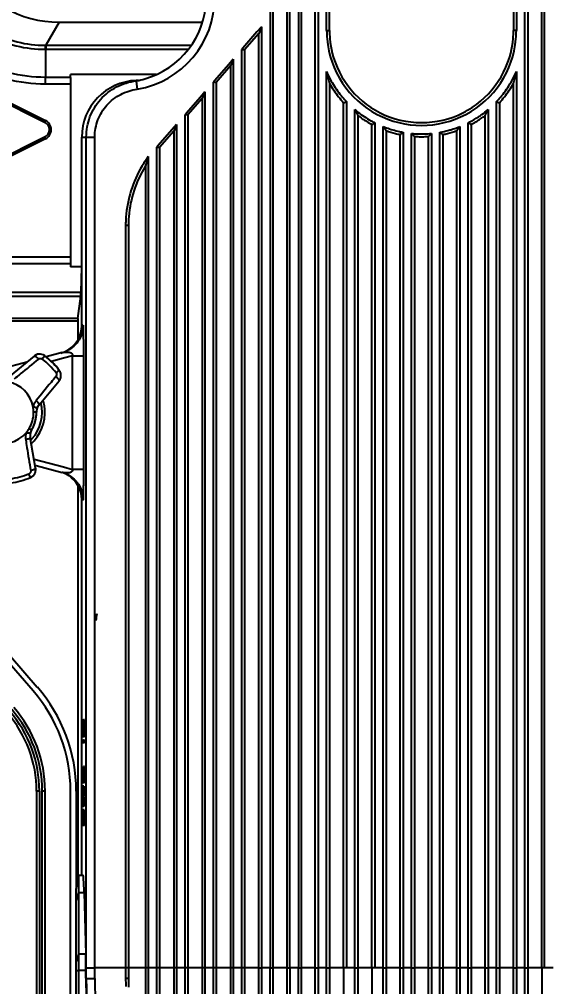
# Model space of a CAD drawing. Header units: millimetres. Extents: x -1070 to 42146, y 1440 to 12921.
# Drawn here: x 2236.6 to 2330.6, y 2870.1 to 3041 of the extents above; entities that cross this region are included whole.
import ezdxf

# ---------------------------------------------------------------- set-up
doc = ezdxf.new("R2010")
doc.units = ezdxf.units.MM
doc.layers.add('DIM', color=4, linetype='Continuous')
doc.layers.add('n', color=7, linetype='Continuous')
doc.styles.get("Standard").update_dxf_attribs({"font": 'arial.ttf'})
doc.dimstyles.new('ISO-200', dxfattribs={"dimtxt": 30, "dimasz": 25, "dimexe": 1.25, "dimexo": 5, "dimgap": 5, "dimtad": 1, "dimtoh": 1, "dimdec": 1, "dimdsep": 46, "dimtxsty": 'Standard', "dimcen": 2.5, "dimadec": 0, "dimazin": 0, "dimtfac": 1, "dimtdec": 1, "dimtmove": 0, "dimatfit": 3, "dimfxl": 1, "dimarcsym": 0})

# ---------------------------------------------------------------- blocks, each defined once
blk = doc.blocks.new('*D68')
at = {"layer": 'Defpoints', "color": 0, "transparency": 16777216}
for p in [(2305.58, 3339.04), (1878.41, 2805.54), (2305.58, 2805.54)]:
    blk.add_point(p, dxfattribs=at)
at = {"layer": 'DIM', "color": 0, "lineweight": -2, "transparency": 16777216}
for p, q in [((2300.58, 3339.04), (1877.16, 3339.04)), ((1878.41, 3314.04), (1878.41, 2830.54)), ((2300.58, 2805.54), (1877.16, 2805.54))]:
    blk.add_line(p, q, dxfattribs=at)
at = {"layer": 'DIM', "color": 0, "transparency": 16777216}
for points in [[(1874.24, 3314.04), (1882.58, 3314.04), (1878.41, 3339.04)], [(1874.24, 2830.54), (1882.58, 2830.54), (1878.41, 2805.54)]]:
    blk.add_solid(points, dxfattribs=at)
at = {"layer": 'DIM', "color": 0, "lineweight": -3, "transparency": 16777216, "insert": (1834.96, 3050.09), "char_height": 30, "attachment_point": 2, "rotation": 90}
blk.add_mtext('533.5 [1\'-9"]', dxfattribs=at)

msp = doc.modelspace()

# ---------------------------------------------------------------- linework, layer by layer
at = {"layer": 'n', "color": 7, "linetype": 'Continuous', "lineweight": -3, "true_color": 0xffffff}
for p, q in [((2280.833, 3231.541), (2280.833, 2873.387)), ((2281.333, 3231.541), (2281.333, 2873.387)), ((2283.833, 2873.387), (2283.833, 3231.541)), ((2284.333, 2873.387), (2284.333, 3231.541)), ((2285.833, 3231.541), (2285.833, 2873.387)), ((2286.333, 3231.541), (2286.333, 2873.387)), ((2288.833, 2873.387), (2288.833, 3231.541)), ((2289.333, 3231.541), (2289.333, 2873.387)), ((2325.833, 2873.387), (2325.833, 3231.541)), ((2326.333, 3231.541), (2326.333, 2873.387)), ((2328.833, 2873.387), (2328.833, 3231.541)), ((2329.333, 2873.387), (2329.333, 3231.541)), ((2290.833, 3039.041), (2290.833, 3104.041)), ((2291.333, 3039.041), (2291.333, 3104.041)), ((2323.833, 3104.041), (2323.833, 3039.041)), ((2324.333, 3104.041), (2324.333, 3039.041)), ((2243.618, 3040.534), (2241.265, 3036.459)), ((2243.618, 3040.534), (2268.919, 3040.534)), ((2278.531, 3038.804), (2276.031, 3035.928)), ((2278.843, 3038.553), (2276.323, 3035.654)), ((2279.333, 3039.726), (2278.531, 3038.804)), ((2278.833, 2873.387), (2278.833, 3038.542)), ((2279.333, 3039.726), (2279.333, 3038.542)), ((2279.333, 3038.542), (2279.333, 2873.387)), ((2290.833, 3039.041), (2291.333, 3039.041)), ((2324.333, 3039.041), (2323.833, 3039.041)), ((2241.265, 3036.459), (2241.265, 3035.744)), ((2241.265, 3036.459), (2266.951, 3036.459)), ((2215.984, 3035.407), (2241.033, 3022.882)), ((2216.129, 3035.698), (2241.178, 3023.173)), ((2241.164, 3035.745), (2241.164, 3030.779)), ((2241.265, 3035.744), (2266.429, 3035.744)), ((2276.031, 3035.928), (2275.833, 3035.7)), ((2275.833, 2873.387), (2275.833, 3035.7)), ((2276.333, 3035.666), (2276.333, 2873.387)), ((2273.531, 3033.052), (2271.031, 3030.176)), ((2274.333, 3033.975), (2273.531, 3033.052)), ((2274.333, 3033.975), (2274.333, 3032.79)), ((2245.583, 3030.779), (2245.583, 3031.283)), ((2260.78, 3031.283), (2245.583, 3031.283)), ((2273.843, 3032.801), (2271.323, 3029.902)), ((2273.833, 3032.79), (2273.833, 2873.387)), ((2274.333, 3032.79), (2274.333, 2873.387)), ((2290.833, 3029.687), (2290.833, 3031.795)), ((2324.333, 3031.795), (2324.333, 3029.687)), ((2245.583, 3030.779), (2241.164, 3030.779)), ((2245.583, 3030.779), (2245.583, 3029.562)), ((2257.258, 3029.579), (2257.39, 3028.681)), ((2271.031, 3030.176), (2270.833, 3029.948)), ((2270.833, 2873.387), (2270.833, 3029.948)), ((2271.333, 3029.914), (2271.333, 2873.387)), ((2290.833, 2873.387), (2290.833, 3029.687)), ((2291.333, 3029.687), (2291.333, 2873.387)), ((2323.833, 2873.387), (2323.833, 3029.687)), ((2324.333, 3029.687), (2324.333, 2873.387)), ((2245.583, 3029.562), (2241.147, 3029.562)), ((2245.583, 3029.562), (2245.583, 2999.02)), ((2269.333, 3028.223), (2268.531, 3027.3)), ((2269.333, 3028.223), (2269.333, 3027.038)), ((2268.531, 3027.3), (2266.031, 3024.424)), ((2268.843, 3027.05), (2266.323, 3024.15)), ((2268.833, 3027.038), (2268.833, 2873.387)), ((2269.333, 3027.038), (2269.333, 2873.387)), ((2293.833, 2873.387), (2293.833, 3026.293)), ((2294.333, 3026.491), (2294.333, 3026.293)), ((2294.333, 3026.293), (2294.333, 2873.387)), ((2320.833, 3026.293), (2320.833, 3026.491)), ((2320.833, 2873.387), (2320.833, 3026.293)), ((2321.333, 3026.293), (2321.333, 2873.387)), ((2295.833, 3024.041), (2295.833, 3025.077)), ((2319.333, 3025.077), (2319.333, 3024.041)), ((2241.178, 3023.173), (2241.033, 3022.882)), ((2266.031, 3024.424), (2265.833, 3024.196)), ((2265.833, 2873.387), (2265.833, 3024.196)), ((2266.333, 3024.162), (2266.333, 2873.387)), ((2295.833, 2873.387), (2295.833, 3024.041)), ((2296.333, 3024.041), (2296.333, 2873.387)), ((2299.333, 3022.762), (2299.333, 3022.458)), ((2315.833, 3022.458), (2315.833, 3022.762)), ((2318.833, 2873.387), (2318.833, 3024.041)), ((2319.333, 3024.041), (2319.333, 2873.387)), ((2263.531, 3021.548), (2261.031, 3018.673)), ((2263.843, 3021.298), (2261.323, 3018.399)), ((2264.333, 3022.471), (2263.531, 3021.548)), ((2263.833, 3021.286), (2263.833, 2873.387)), ((2264.333, 3022.471), (2264.333, 3021.286)), ((2264.333, 3021.286), (2264.333, 2873.387)), ((2298.833, 2873.387), (2298.833, 3022.458)), ((2299.333, 3022.458), (2299.333, 2873.387)), ((2300.833, 3021.363), (2300.833, 3022.085)), ((2300.833, 2873.387), (2300.833, 3021.363)), ((2301.333, 3021.363), (2301.333, 2873.387)), ((2304.333, 3021.082), (2304.333, 3020.67)), ((2310.833, 3020.67), (2310.833, 3021.082)), ((2313.833, 2873.387), (2313.833, 3021.363)), ((2314.333, 3022.085), (2314.333, 3021.363)), ((2314.333, 3021.363), (2314.333, 2873.387)), ((2315.833, 2873.387), (2315.833, 3022.458)), ((2316.333, 3022.458), (2316.333, 2873.387)), ((2241.033, 3020.199), (2215.984, 3007.675)), ((2241.178, 3019.908), (2216.129, 3007.384)), ((2241.178, 3019.908), (2241.033, 3020.199)), ((2247.583, 2986.894), (2247.583, 3020.241)), ((2247.583, 3020.241), (2248.388, 3020.241)), ((2248.388, 3020.241), (2249.887, 3020.241)), ((2248.388, 2873.387), (2248.388, 3020.241)), ((2249.887, 2873.387), (2249.887, 3020.241)), ((2303.833, 2873.387), (2303.833, 3020.67)), ((2304.333, 3020.67), (2304.333, 2873.387)), ((2305.833, 3020.332), (2305.833, 3020.875)), ((2305.833, 2873.387), (2305.833, 3020.332)), ((2306.333, 3020.332), (2306.333, 2873.387)), ((2308.833, 2873.387), (2308.833, 3020.332)), ((2309.333, 3020.875), (2309.333, 3020.332)), ((2309.333, 3020.332), (2309.333, 2873.387)), ((2310.833, 2873.387), (2310.833, 3020.67)), ((2311.333, 3020.67), (2311.333, 2873.387)), ((2261.031, 3018.673), (2260.833, 3018.445)), ((2260.833, 2873.387), (2260.833, 3018.445)), ((2261.333, 3018.41), (2261.333, 2873.387)), ((2259.333, 3016.771), (2259.333, 3015.141)), ((2258.833, 3015.141), (2258.833, 2873.387)), ((2259.333, 3015.141), (2259.333, 2873.387)), ((2255.833, 3004.604), (2255.333, 3004.604)), ((2255.333, 3004.604), (2255.333, 2873.387)), ((2255.833, 3004.604), (2255.833, 2873.387)), ((2245.583, 2999.02), (2232.447, 2999.02)), ((2245.583, 2999.02), (2245.583, 2997.802)), ((2245.583, 2997.802), (2232.792, 2997.803)), ((2245.583, 2997.802), (2245.583, 2997.298)), ((2247.555, 2997.298), (2245.583, 2997.298)), ((2247.555, 2997.298), (2247.435, 2992.837)), ((2247.555, 2997.298), (2247.555, 2986.894)), ((2232.792, 2992.837), (2247.435, 2992.837)), ((2232.894, 2992.123), (2247.398, 2992.123)), ((2246.88, 2988.147), (2247.398, 2992.123)), ((2246.88, 2988.147), (2235.189, 2988.147)), ((2246.867, 2987.664), (2235.189, 2987.664)), ((2246.867, 2987.664), (2246.867, 2984.321)), ((2247.555, 2986.894), (2247.555, 2986.419)), ((2247.821, 2986.958), (2247.583, 2986.894)), ((2244.118, 2982.128), (2241.3, 2981.373)), ((2239.18, 2981.524), (2234.96, 2978.004)), ((2237.91, 2980.465), (2235.256, 2979.754)), ((2241.035, 2981.576), (2240.603, 2980.994)), ((2244.377, 2981.162), (2242.213, 2980.582)), ((2245.931, 2981.579), (2244.377, 2981.162)), ((2245.931, 2981.579), (2247.93, 2981.579)), ((2245.931, 2961.503), (2245.931, 2981.579)), ((2247.93, 2961.503), (2247.93, 2981.579)), ((2243.036, 2978.561), (2243.618, 2978.993)), ((2240.046, 2972.918), (2243.566, 2977.138)), ((2239.42, 2971.611), (2239.082, 2971.607)), ((2239.523, 2971.612), (2239.42, 2971.611)), ((2239.582, 2971.613), (2239.523, 2971.612)), ((2238.313, 2968.734), (2238.743, 2968.479)), ((2239.43, 2961.702), (2238.492, 2967.117)), ((2239.15, 2963.32), (2244.377, 2961.919)), ((2239.338, 2962.234), (2239.557, 2962.175)), ((2239.557, 2962.175), (2244.118, 2960.953)), ((2244.377, 2961.919), (2245.931, 2961.503)), ((2247.93, 2961.503), (2245.931, 2961.503)), ((2238.548, 2960.069), (2238.26, 2960.735)), ((2246.867, 2958.76), (2246.867, 2888.703)), ((2247.555, 2956.663), (2247.555, 2956.187)), ((2247.555, 2956.187), (2247.555, 2889.783)), ((2247.583, 2917.216), (2247.583, 2956.187)), ((2247.583, 2956.187), (2247.821, 2956.124)), ((2216.747, 2949.457), (2239.738, 2923.008)), ((2238.984, 2922.352), (2215.992, 2948.801)), ((2250.083, 2935.756), (2250.218, 2935.951)), ((2250.083, 2934.795), (2250.083, 2935.756)), ((2247.583, 2916.766), (2247.583, 2917.216)), ((2247.583, 2914.891), (2247.583, 2916.766)), ((2247.732, 2916.766), (2247.732, 2917.216)), ((2247.732, 2917.216), (2247.889, 2917.216)), ((2247.866, 2916.766), (2247.732, 2916.766)), ((2248.089, 2917.216), (2247.889, 2917.216)), ((2247.889, 2917.216), (2247.889, 2916.541)), ((2248.089, 2917.216), (2248.089, 2916.766)), ((2248.089, 2916.766), (2248.089, 2916.541)), ((2247.889, 2916.541), (2247.752, 2914.666)), ((2248.089, 2916.541), (2247.889, 2916.541)), ((2248.089, 2916.541), (2247.967, 2914.874)), ((2247.583, 2914.666), (2247.583, 2914.891)), ((2247.583, 2914.216), (2247.583, 2914.666)), ((2247.583, 2913.616), (2247.583, 2914.216)), ((2247.583, 2913.166), (2247.583, 2913.616)), ((2247.732, 2914.216), (2247.732, 2914.666)), ((2247.889, 2914.216), (2247.732, 2914.216)), ((2247.732, 2913.166), (2247.732, 2913.616)), ((2247.732, 2913.616), (2247.889, 2913.616)), ((2247.752, 2914.666), (2247.889, 2914.666)), ((2248.089, 2914.666), (2247.889, 2914.666)), ((2247.889, 2914.666), (2247.889, 2914.216)), ((2248.089, 2914.216), (2247.889, 2914.216)), ((2248.089, 2913.616), (2247.889, 2913.616)), ((2247.889, 2913.616), (2247.889, 2913.166)), ((2247.967, 2914.874), (2247.952, 2914.666)), ((2248.089, 2914.666), (2248.089, 2914.216)), ((2248.089, 2913.616), (2248.089, 2913.166)), ((2247.583, 2908.966), (2247.583, 2913.166)), ((2247.889, 2913.166), (2247.732, 2913.166)), ((2248.089, 2913.166), (2247.889, 2913.166)), ((2247.583, 2908.816), (2247.583, 2908.966)), ((2247.583, 2908.591), (2247.583, 2908.816)), ((2247.583, 2908.441), (2247.583, 2908.591)), ((2247.583, 2908.291), (2247.583, 2908.441)), ((2247.583, 2907.916), (2247.583, 2908.291)), ((2247.752, 2908.216), (2247.749, 2907.991)), ((2247.769, 2908.891), (2247.782, 2908.891)), ((2247.782, 2908.891), (2247.792, 2908.816)), ((2247.792, 2908.816), (2247.806, 2908.591)), ((2247.806, 2908.591), (2247.812, 2908.291)), ((2247.889, 2908.441), (2247.819, 2907.841)), ((2247.882, 2908.902), (2247.889, 2908.966)), ((2248.089, 2908.966), (2247.889, 2908.966)), ((2247.889, 2908.966), (2247.889, 2908.441)), ((2248.089, 2908.441), (2247.889, 2908.441)), ((2248.059, 2908.185), (2248.033, 2907.963)), ((2248.068, 2908.261), (2248.059, 2908.185)), ((2248.077, 2908.332), (2248.068, 2908.261)), ((2248.085, 2908.405), (2248.077, 2908.332)), ((2248.089, 2908.441), (2248.085, 2908.405)), ((2248.089, 2908.966), (2248.089, 2908.441)), ((2247.583, 2906.566), (2247.583, 2907.916)), ((2247.583, 2906.116), (2247.583, 2906.566)), ((2247.732, 2906.116), (2247.732, 2906.566)), ((2247.749, 2907.991), (2247.749, 2906.566)), ((2247.819, 2907.841), (2247.819, 2906.566)), ((2248.019, 2907.841), (2247.819, 2907.841)), ((2248.089, 2906.566), (2247.889, 2906.566)), ((2247.889, 2906.566), (2247.889, 2906.116)), ((2248.033, 2907.963), (2248.019, 2907.841)), ((2248.019, 2907.841), (2248.019, 2906.566)), ((2248.089, 2906.566), (2248.089, 2906.116)), ((2247.583, 2905.516), (2247.583, 2906.116)), ((2247.583, 2905.066), (2247.583, 2905.516)), ((2247.583, 2904.616), (2247.583, 2905.066)), ((2247.889, 2906.116), (2247.732, 2906.116)), ((2247.732, 2905.066), (2247.732, 2905.516)), ((2247.932, 2905.516), (2247.732, 2905.516)), ((2247.732, 2905.516), (2247.889, 2904.916)), ((2247.78, 2904.887), (2247.732, 2905.066)), ((2247.793, 2904.837), (2247.78, 2904.887)), ((2247.853, 2904.616), (2247.793, 2904.837)), ((2248.089, 2906.116), (2247.889, 2906.116)), ((2247.889, 2904.916), (2247.889, 2904.316)), ((2248.089, 2904.916), (2247.889, 2904.916)), ((2247.932, 2905.516), (2248.03, 2905.144)), ((2248.03, 2905.144), (2248.089, 2904.916)), ((2248.089, 2904.916), (2248.089, 2904.616)), ((2240.107, 2904.638), (2239.607, 2904.638)), ((2239.607, 2904.638), (2239.607, 2862.219)), ((2240.107, 2904.638), (2240.107, 2862.219)), ((2240.607, 2862.219), (2240.607, 2904.638)), ((2241.107, 2904.638), (2240.607, 2904.638)), ((2241.107, 2862.219), (2241.107, 2904.638)), ((2245.607, 2862.219), (2245.607, 2904.638)), ((2246.607, 2904.638), (2246.607, 2887.401)), ((2247.583, 2904.016), (2247.583, 2904.616)), ((2247.583, 2903.416), (2247.583, 2904.016)), ((2247.583, 2902.816), (2247.583, 2903.416)), ((2247.732, 2904.016), (2247.796, 2904.334)), ((2247.732, 2903.716), (2247.732, 2904.016)), ((2247.732, 2903.416), (2247.732, 2903.716)), ((2247.796, 2903.097), (2247.732, 2903.416)), ((2247.889, 2904.316), (2247.762, 2903.716)), ((2247.762, 2903.716), (2247.889, 2903.116)), ((2247.962, 2903.716), (2247.762, 2903.716)), ((2247.796, 2904.334), (2247.804, 2904.373)), ((2247.804, 2903.058), (2247.796, 2903.097)), ((2248.089, 2904.316), (2247.889, 2904.316)), ((2247.889, 2903.116), (2247.889, 2902.516)), ((2248.089, 2903.116), (2247.889, 2903.116)), ((2248.013, 2903.956), (2247.962, 2903.716)), ((2247.962, 2903.716), (2248.013, 2903.475)), ((2248.089, 2904.316), (2248.013, 2903.956)), ((2248.013, 2903.475), (2248.089, 2903.116)), ((2248.089, 2904.616), (2248.089, 2904.316)), ((2248.089, 2903.116), (2248.089, 2902.816)), ((2247.583, 2902.366), (2247.583, 2902.816)), ((2247.583, 2901.916), (2247.583, 2902.366)), ((2247.583, 2901.241), (2247.583, 2901.916)), ((2247.732, 2902.366), (2247.78, 2902.545)), ((2247.889, 2902.516), (2247.732, 2901.916)), ((2247.732, 2901.916), (2247.732, 2902.366)), ((2247.932, 2901.916), (2247.732, 2901.916)), ((2247.78, 2902.545), (2247.793, 2902.595)), ((2247.793, 2902.595), (2247.853, 2902.816)), ((2248.089, 2902.516), (2247.889, 2902.516)), ((2248.03, 2902.288), (2247.932, 2901.916)), ((2248.089, 2902.516), (2248.03, 2902.288)), ((2248.089, 2902.816), (2248.089, 2902.516)), ((2247.583, 2901.016), (2247.583, 2901.241)), ((2247.583, 2900.866), (2247.583, 2901.016)), ((2247.583, 2900.716), (2247.583, 2900.866)), ((2247.583, 2900.341), (2247.583, 2900.716)), ((2247.583, 2898.991), (2247.583, 2900.341)), ((2247.749, 2900.416), (2247.749, 2898.991)), ((2247.769, 2901.316), (2247.782, 2901.316)), ((2247.982, 2901.316), (2247.782, 2901.316)), ((2247.782, 2901.316), (2247.792, 2901.241)), ((2247.992, 2901.241), (2247.792, 2901.241)), ((2247.792, 2901.241), (2247.806, 2901.016)), ((2248.006, 2901.016), (2247.806, 2901.016)), ((2247.806, 2901.016), (2247.816, 2900.716)), ((2248.016, 2900.716), (2247.816, 2900.716)), ((2247.816, 2900.716), (2247.819, 2900.341)), ((2247.819, 2900.341), (2247.819, 2898.991)), ((2248.019, 2900.341), (2247.819, 2900.341)), ((2247.982, 2901.316), (2247.988, 2901.271)), ((2247.988, 2901.271), (2247.992, 2901.241)), ((2247.992, 2901.241), (2248.006, 2901.016)), ((2248.006, 2901.016), (2248.01, 2900.873)), ((2248.01, 2900.873), (2248.013, 2900.798)), ((2248.013, 2900.798), (2248.016, 2900.716)), ((2248.016, 2900.716), (2248.019, 2900.341)), ((2248.019, 2900.341), (2248.019, 2898.991)), ((2247.583, 2898.541), (2247.583, 2898.991)), ((2247.583, 2889.783), (2247.583, 2898.541)), ((2247.732, 2898.541), (2247.732, 2898.991)), ((2247.889, 2898.541), (2247.732, 2898.541)), ((2248.089, 2898.991), (2247.889, 2898.991)), ((2247.889, 2898.991), (2247.889, 2898.541)), ((2248.089, 2898.541), (2247.889, 2898.541)), ((2248.089, 2898.991), (2248.089, 2898.541)), ((2246.583, 2887.283), (2247.083, 2889.783)), ((2247.083, 2889.783), (2247.803, 2889.783)), ((2247.083, 2887.856), (2247.083, 2889.783)), ((2247.083, 2886.694), (2247.083, 2887.856)), ((2246.583, 2887.255), (2246.583, 2887.283)), ((2246.583, 2885.261), (2246.583, 2887.255)), ((2246.583, 2885.261), (2247.083, 2886.694)), ((2247.083, 2886.694), (2248.01, 2886.694)), ((2247.083, 2876.341), (2247.083, 2886.694)), ((2248.01, 2886.694), (2248.276, 2875.821)), ((2246.583, 2876.341), (2246.583, 2885.261)), ((2246.583, 2874.387), (2246.583, 2876.341)), ((2246.583, 2874.387), (2247.083, 2875.821)), ((2247.083, 2875.821), (2247.083, 2876.341)), ((2247.083, 2872.953), (2247.083, 2875.821)), ((2248.276, 2875.821), (2247.083, 2875.821)), ((2246.583, 2872.953), (2246.583, 2874.387)), ((2246.583, 2852.128), (2246.583, 2872.953)), ((2246.583, 2872.953), (2247.083, 2872.953)), ((2248.307, 2872.953), (2247.083, 2872.953)), ((2247.083, 2852.128), (2247.083, 2872.953)), ((2248.307, 2871.541), (2248.307, 2872.953)), ((2248.387, 2871.541), (2248.388, 2873.387)), ((2248.388, 2873.387), (2249.887, 2873.387)), ((2255.333, 2873.387), (2249.887, 2873.387)), ((2249.887, 2871.52), (2249.887, 2873.387)), ((2255.833, 2873.387), (2255.333, 2873.387)), ((2255.333, 2873.387), (2255.333, 2872.975)), ((2255.333, 2872.975), (2255.333, 2872.769)), ((2255.333, 2872.769), (2255.333, 2871.946)), ((2255.833, 2873.387), (2255.833, 2872.977)), ((2258.833, 2873.387), (2255.833, 2873.387)), ((2255.833, 2872.977), (2255.833, 2872.772)), ((2255.833, 2872.772), (2255.833, 2871.951)), ((2258.833, 2873.387), (2258.833, 2854.177)), ((2259.333, 2873.387), (2258.833, 2873.387)), ((2259.333, 2873.387), (2259.333, 2854.177)), ((2260.833, 2873.387), (2259.333, 2873.387)), ((2261.333, 2873.387), (2260.833, 2873.387)), ((2260.833, 2848.357), (2260.833, 2873.387)), ((2261.333, 2873.387), (2261.333, 2848.324)), ((2263.833, 2873.387), (2261.333, 2873.387)), ((2263.833, 2873.387), (2263.833, 2843.9)), ((2264.333, 2873.387), (2263.833, 2873.387)), ((2264.333, 2873.387), (2264.333, 2843.9)), ((2265.833, 2873.387), (2264.333, 2873.387)), ((2266.333, 2873.387), (2265.833, 2873.387)), ((2265.833, 2840.292), (2265.833, 2873.387)), ((2266.333, 2873.387), (2266.333, 2841.448)), ((2268.833, 2873.387), (2266.333, 2873.387)), ((2268.833, 2873.387), (2268.833, 2837.241)), ((2269.333, 2873.387), (2268.833, 2873.387)), ((2269.333, 2873.387), (2269.333, 2837.241)), ((2270.833, 2873.387), (2269.333, 2873.387)), ((2271.333, 2873.387), (2270.833, 2873.387)), ((2270.833, 2834.608), (2270.833, 2873.387)), ((2271.333, 2873.387), (2271.333, 2834.608)), ((2273.833, 2873.387), (2271.333, 2873.387)), ((2273.833, 2873.387), (2273.833, 2832.311)), ((2274.333, 2873.387), (2273.833, 2873.387)), ((2274.333, 2873.387), (2274.333, 2832.311)), ((2275.833, 2873.387), (2274.333, 2873.387)), ((2276.333, 2873.387), (2275.833, 2873.387)), ((2275.833, 2830.292), (2275.833, 2873.387)), ((2276.333, 2873.387), (2276.333, 2830.292)), ((2278.833, 2873.387), (2276.333, 2873.387)), ((2278.833, 2828.512), (2278.833, 2873.387)), ((2278.833, 2873.387), (2279.333, 2873.387)), ((2279.333, 2873.387), (2279.333, 2828.512)), ((2280.833, 2873.387), (2279.333, 2873.387)), ((2280.833, 2873.387), (2281.333, 2873.387)), ((2280.833, 2826.943), (2280.833, 2873.387)), ((2281.333, 2873.387), (2281.333, 2826.943)), ((2283.833, 2873.387), (2281.333, 2873.387)), ((2283.833, 2825.562), (2283.833, 2873.387)), ((2283.833, 2873.387), (2284.333, 2873.387)), ((2284.333, 2873.387), (2284.333, 2825.562)), ((2285.833, 2873.387), (2284.333, 2873.387)), ((2285.833, 2824.355), (2285.833, 2873.387)), ((2285.833, 2873.387), (2286.333, 2873.387)), ((2286.333, 2873.387), (2286.333, 2824.355)), ((2288.833, 2873.387), (2286.333, 2873.387)), ((2288.833, 2823.307), (2288.833, 2873.387)), ((2288.833, 2873.387), (2289.333, 2873.387)), ((2289.333, 2873.387), (2289.333, 2823.307)), ((2290.833, 2873.387), (2289.333, 2873.387)), ((2290.833, 2822.408), (2290.833, 2873.387)), ((2290.833, 2873.387), (2291.333, 2873.387)), ((2291.333, 2873.387), (2291.333, 2822.408)), ((2293.833, 2873.387), (2291.333, 2873.387)), ((2293.833, 2873.387), (2293.833, 2821.651)), ((2294.333, 2873.387), (2293.833, 2873.387)), ((2295.833, 2873.387), (2294.333, 2873.387)), ((2295.833, 2821.028), (2295.833, 2873.387)), ((2295.833, 2873.387), (2296.333, 2873.387)), ((2296.333, 2873.387), (2296.333, 2821.028)), ((2298.833, 2873.387), (2296.333, 2873.387)), ((2298.833, 2873.387), (2298.833, 2820.536)), ((2299.333, 2873.387), (2298.833, 2873.387)), ((2300.833, 2873.387), (2299.333, 2873.387)), ((2300.833, 2820.17), (2300.833, 2873.387)), ((2300.833, 2873.387), (2301.333, 2873.387)), ((2301.333, 2873.387), (2301.333, 2820.17)), ((2303.833, 2873.387), (2301.333, 2873.387)), ((2303.833, 2819.927), (2303.833, 2873.387)), ((2303.833, 2873.387), (2304.333, 2873.387)), ((2304.333, 2873.387), (2304.333, 2819.927)), ((2305.833, 2873.387), (2304.333, 2873.387)), ((2305.833, 2819.806), (2305.833, 2873.387)), ((2305.833, 2873.387), (2306.333, 2873.387)), ((2306.333, 2873.387), (2306.333, 2819.806)), ((2308.833, 2873.387), (2306.333, 2873.387)), ((2308.833, 2819.806), (2308.833, 2873.387)), ((2308.833, 2873.387), (2309.333, 2873.387)), ((2309.333, 2873.387), (2309.333, 2819.806)), ((2310.833, 2873.387), (2309.333, 2873.387)), ((2310.833, 2819.927), (2310.833, 2873.387)), ((2310.833, 2873.387), (2311.333, 2873.387)), ((2311.333, 2873.387), (2311.333, 2819.927)), ((2313.833, 2873.387), (2311.333, 2873.387)), ((2313.833, 2820.17), (2313.833, 2873.387)), ((2313.833, 2873.387), (2314.333, 2873.387)), ((2314.333, 2873.387), (2314.333, 2820.17)), ((2315.833, 2873.387), (2314.333, 2873.387)), ((2315.833, 2820.536), (2315.833, 2873.387)), ((2315.833, 2873.387), (2316.333, 2873.387)), ((2316.333, 2873.387), (2316.333, 2820.536)), ((2318.833, 2873.387), (2316.333, 2873.387)), ((2318.833, 2821.028), (2318.833, 2873.387)), ((2318.833, 2873.387), (2319.333, 2873.387)), ((2319.333, 2873.387), (2319.333, 2821.028)), ((2320.833, 2873.387), (2319.333, 2873.387)), ((2320.833, 2873.387), (2321.333, 2873.387)), ((2320.833, 2821.651), (2320.833, 2873.387)), ((2321.333, 2873.387), (2321.333, 2821.651)), ((2323.833, 2873.387), (2321.333, 2873.387)), ((2323.833, 2822.408), (2323.833, 2873.387)), ((2323.833, 2873.387), (2324.333, 2873.387)), ((2324.333, 2873.387), (2324.333, 2822.408)), ((2325.833, 2873.387), (2324.333, 2873.387)), ((2325.833, 2873.387), (2326.333, 2873.387)), ((2325.833, 2823.307), (2325.833, 2873.387)), ((2326.333, 2873.387), (2326.333, 2823.307)), ((2328.833, 2873.387), (2326.333, 2873.387)), ((2328.833, 2873.387), (2328.833, 2824.355)), ((2329.333, 2873.387), (2328.833, 2873.387)), ((2330.833, 2873.387), (2329.333, 2873.387)), ((2248.307, 2871.541), (2248.387, 2871.541)), ((2255.333, 2871.946), (2255.333, 2871.534)), ((2255.833, 2871.951), (2255.833, 2871.541))]:
    msp.add_line(p, q, dxfattribs=at)
for centre, radius, start, end in [((2254.583, 3044.941), 16.5, 279.79629, 0), ((2254.583, 3044.941), 15, 286.02425, 358.37689), ((2307.583, 3039.041), 16.75, 180, 185.06053), ((2307.583, 3039.041), 16.25, 180, 184.99793), ((2307.583, 3039.041), 16.25, 355.00194, 0), ((2307.583, 3039.041), 16.75, 354.93932, 0), ((2241.207, 3051.8), 15.342, 269.78613, 270.21641), ((2307.583, 3039.041), 16.75, 185.06053, 242.12858), ((2307.583, 3039.041), 16.25, 184.99793, 203.503), ((2307.583, 3039.041), 16.75, 297.87148, 354.93932), ((2307.583, 3039.041), 16.25, 336.49705, 355.00194), ((2241.265, 3052.98), 17.236, 269.66283, 270.00007), ((2307.583, 3039.041), 18.25, 203.39227, 210.06464), ((2328.193, 3039.541), 38.154, 191.71348, 194.96796), ((2307.583, 3039.041), 16.25, 203.503, 229.99613), ((2307.583, 3039.041), 16.25, 310.00349, 336.49705), ((2307.583, 3039.041), 18.25, 330.04693, 336.60773), ((2287.237, 3039.478), 37.883, 345.02039, 348.29818), ((2254.583, 3044.941), 15, 279.94931, 280.30694), ((2254.583, 3044.941), 15, 280.30694, 286.02425), ((2307.583, 3039.041), 18.75, 209.92643, 218.5311), ((2307.583, 3039.041), 18.25, 210.06464, 214.52097), ((2307.583, 3039.041), 18.75, 321.4689, 330.07357), ((2307.583, 3039.041), 18.25, 325.47977, 330.04693), ((2307.583, 3039.041), 18.25, 214.52097, 218.97569), ((2307.583, 3039.041), 18.25, 321.0266, 325.47977), ((2307.583, 3039.041), 18.75, 218.5311, 222.83343), ((2307.583, 3039.041), 18.25, 218.97569, 222.84679), ((2256.88, 3120.507), 101.202, 291.41653, 291.72092), ((2307.583, 3039.041), 18.25, 222.84679, 223.44562), ((2307.583, 3039.041), 16.25, 229.99613, 243.20181), ((2307.583, 3039.041), 16.25, 296.79823, 310.00349), ((2307.583, 3039.041), 18.25, 316.55438, 317.15316), ((2357.943, 3119.638), 100.267, 248.27766, 248.58489), ((2307.583, 3039.041), 18.25, 317.15316, 321.0266), ((2307.583, 3039.041), 18.75, 317.16657, 321.4689), ((2333.247, 3042.499), 41.272, 204.96998, 206.56669), ((2307.583, 3039.041), 18.25, 229.92157, 232.0031), ((2307.583, 3039.041), 18.25, 232.0031, 236.29851), ((2307.583, 3039.041), 16.25, 243.20181, 296.79823), ((2307.583, 3039.041), 18.25, 305.63902, 310.07843), ((2282.196, 3042.366), 40.965, 333.42731, 335.03601), ((2240.362, 3021.541), 1.5, 296.56505, 63.43495), ((2240.362, 3021.541), 1.825, 296.56505, 63.43495), ((2307.583, 3039.041), 18.75, 233.1301, 239.08365), ((2307.583, 3039.041), 18.25, 236.29851, 240.79419), ((2307.583, 3039.041), 18.75, 239.08365, 242.18186), ((2307.583, 3039.041), 18.25, 240.79419, 243.12441), ((2261.922, 3083.669), 71.479, 301.09038, 301.55956), ((2307.583, 3039.041), 16.75, 242.12858, 297.87148), ((2307.583, 3039.041), 18.25, 296.87559, 297.81495), ((2353.021, 3083.303), 71.051, 238.43902, 238.91103), ((2307.583, 3039.041), 18.25, 297.81495, 303.43858), ((2307.583, 3039.041), 18.75, 297.81814, 300.8352), ((2307.583, 3039.041), 18.75, 300.8352, 306.8699), ((2307.583, 3039.041), 18.25, 303.43858, 305.63902), ((2338.369, 3047.551), 45.36, 214.15459, 215.26377), ((2307.583, 3039.041), 18.25, 248.29283, 250.15166), ((2307.583, 3039.041), 18.75, 250.52878, 255.78766), ((2307.583, 3039.041), 18.25, 250.15166, 253.922), ((2307.583, 3039.041), 18.25, 253.922, 257.77735), ((2307.583, 3039.041), 18.25, 257.77735, 259.74193), ((2267.066, 3065.703), 58.136, 309.22954, 309.86862), ((2307.583, 3039.041), 18.25, 280.25807, 281.54672), ((2348.019, 3065.605), 58.009, 230.13068, 230.77116), ((2307.583, 3039.041), 18.25, 281.54672, 285.94865), ((2307.583, 3039.041), 18.75, 284.18244, 289.47122), ((2307.583, 3039.041), 18.25, 285.94865, 287.8578), ((2307.583, 3039.041), 18.25, 287.8578, 291.70717), ((2277.18, 3047.286), 44.893, 324.73047, 325.85117), ((2307.583, 3039.041), 18.75, 255.78766, 258.46304), ((2343.391, 3054.997), 50.744, 222.25508, 223.08803), ((2307.583, 3039.041), 18.25, 264.49743, 266.19959), ((2307.583, 3039.041), 18.75, 266.17745, 268.72064), ((2307.583, 3039.041), 18.25, 266.19959, 269.95921), ((2307.583, 3039.041), 18.75, 268.72064, 271.26901), ((2307.583, 3039.041), 18.25, 269.95921, 271.79545), ((2307.583, 3039.041), 18.75, 271.26901, 273.82255), ((2307.583, 3039.041), 18.25, 271.79545, 275.50257), ((2272.162, 3054.639), 50.216, 316.9076, 317.74929), ((2307.583, 3039.041), 18.75, 281.53696, 284.18244), ((2275.836, 3004.604), 20.503, 143.60124, 147.34563), ((2299.682, 3003.502), 42.475, 161.7967, 164.09674), ((2275.836, 3004.604), 20.503, 150.93428, 177.54991), ((2275.836, 3004.604), 20.003, 148.21412, 175.55267), ((2275.836, 3004.604), 20.503, 147.34563, 150.93428), ((2275.836, 3004.604), 20.003, 175.55267, 180), ((2275.836, 3004.604), 20.503, 177.54991, 180), ((2240.141, 2980.372), 1.5, 103.67897, 129.82602), ((2240.141, 2980.372), 1.5, 116.99962, 121.0913), ((2240.141, 2980.372), 1.5, 114.22115, 116.99962), ((2240.141, 2980.372), 1.5, 110.60358, 114.22115), ((2240.141, 2980.372), 1.5, 108.93642, 110.60358), ((2240.141, 2980.372), 1.5, 103.62588, 108.93642), ((2240.141, 2980.372), 1.5, 64.04792, 103.67897), ((2240.141, 2980.372), 1.5, 64.04823, 65.1623), ((2240.141, 2980.372), 1.5, 59.76646, 64.04823), ((2240.141, 2980.372), 1.5, 53.40202, 64.04792), ((2242.83, 2986.934), 4.975, 285.01423, 291.29189), ((2240.141, 2980.372), 1.5, 123.40709, 129.82602), ((2240.141, 2980.372), 1.5, 121.0913, 123.40709), ((2233.583, 2971.541), 11.775, 36.59798, 53.40202), ((2240.141, 2980.372), 1.5, 53.40202, 59.76646), ((2233.583, 2971.541), 12.5, 51.53491, 53.40202), ((2233.583, 2971.541), 12.5, 36.59798, 53.40202), ((2233.583, 2971.541), 12.5, 38.46509, 51.53491), ((2233.583, 2971.541), 12.5, 36.59798, 38.46509), ((2242.414, 2978.099), 1.5, 25.60328, 36.59798), ((2242.414, 2978.099), 1.5, 32.53007, 36.59798), ((2242.414, 2978.099), 1.5, 31.02205, 32.53007), ((2242.414, 2978.099), 1.5, 28.46303, 31.02205), ((2242.414, 2978.099), 1.5, 25.60311, 28.46303), ((2242.414, 2978.099), 1.5, 0.00008, 25.60328), ((2242.414, 2978.099), 1.5, 24.58345, 25.60311), ((2233.583, 2971.541), 5.5, 10.80767, 79.1928), ((2242.414, 2978.099), 1.5, 320.17405, 346.18621), ((2242.414, 2978.099), 1.5, 320.17405, 324.60417), ((2242.414, 2978.099), 1.5, 324.60417, 326.22736), ((2242.414, 2978.099), 1.5, 326.22736, 329.03294), ((2242.414, 2978.099), 1.5, 329.03294, 330.98818), ((2242.414, 2978.099), 1.5, 330.98818, 333.46037), ((2242.414, 2978.099), 1.5, 333.46037, 335.5943), ((2242.414, 2978.099), 1.5, 335.5943, 337.88634), ((2242.414, 2978.099), 1.5, 337.88634, 340.15135), ((2242.414, 2978.099), 1.5, 340.15135, 342.31005), ((2242.414, 2978.099), 1.5, 342.31005, 346.18648), ((2242.414, 2978.099), 1.5, 346.18621, 0.00008), ((2242.414, 2978.099), 1.5, 346.18648, 346.90461), ((2233.583, 2971.541), 7, 318.13947, 14.45836), ((2233.583, 2971.541), 7.5, 12.37894, 17.17334), ((2233.583, 2971.541), 7.5, 11.66555, 12.37894), ((2233.583, 2971.541), 5.5, 329.31368, 359.98461), ((2233.583, 2971.541), 6, 329.31328, 0), ((2233.531, 2971.536), 5.552, 0.73382, 10.76048), ((2233.583, 2971.541), 5.5, 359.98461, 0.68668), ((2233.583, 2971.541), 7.5, 318.33358, 11.66555), ((2233.583, 2971.541), 6, 356.59036, 0), ((2241.582, 2971.637), 2, 162.86432, 180), ((2241.582, 2971.637), 2, 176.40244, 180), ((2241.582, 2971.637), 2, 180, 180.68672), ((2241.582, 2971.637), 2, 180, 180.68672), ((2233.583, 2971.541), 6, 0, 0.68672), ((2233.583, 2971.541), 6, 0, 0.68672), ((2241.582, 2971.637), 2, 172.86862, 176.40244), ((2241.582, 2971.637), 2, 172.3568, 172.86862), ((2241.582, 2971.637), 2, 169.0859, 172.3568), ((2241.582, 2971.637), 2, 168.53715, 169.0859), ((2241.582, 2971.637), 2, 165.08781, 168.53715), ((2241.582, 2971.637), 2, 161.80767, 165.08781), ((2241.582, 2971.637), 2, 140.17406, 162.86432), ((2241.582, 2971.637), 2, 161.02926, 161.80767), ((2241.582, 2971.637), 2, 157.63172, 161.02926), ((2241.582, 2971.637), 2, 157.264, 157.63172), ((2241.582, 2971.637), 2, 154.3752, 157.264), ((2241.582, 2971.637), 2, 153.57061, 154.3752), ((2241.582, 2971.637), 2, 150.28927, 153.57061), ((2241.582, 2971.637), 2, 149.8097, 150.28927), ((2241.582, 2971.637), 2, 146.9282, 149.8097), ((2241.582, 2971.637), 2, 146.44758, 146.9282), ((2241.582, 2971.637), 2, 145.82695, 146.44758), ((2241.582, 2971.637), 2, 145.39542, 145.82695), ((2241.582, 2971.637), 2, 143.42483, 145.39542), ((2241.582, 2971.637), 2, 142.79161, 143.42483), ((2241.582, 2971.637), 2, 141.18111, 142.79161), ((2241.582, 2971.637), 2, 140.17406, 141.18111), ((2233.583, 2971.541), 6, 332.72292, 356.59036), ((2233.545, 2971.568), 5.546, 319.23244, 329.27166), ((2240.463, 2967.458), 2, 149.31328, 167.1357), ((2240.463, 2967.458), 2, 162.95182, 166.06237), ((2240.463, 2967.458), 2, 159.75761, 162.95182), ((2240.463, 2967.458), 2, 159.4586, 159.75761), ((2240.463, 2967.458), 2, 156.44858, 159.4586), ((2240.463, 2967.458), 2, 155.87988, 156.44858), ((2240.463, 2967.458), 2, 152.92437, 155.87988), ((2240.463, 2967.458), 2, 152.39919, 152.92437), ((2240.463, 2967.458), 2, 149.31328, 152.39919), ((2233.583, 2971.541), 6, 329.31328, 332.72292), ((2233.583, 2971.541), 5.5, 250.8093, 319.19041), ((2240.463, 2967.458), 2, 167.1357, 180), ((2240.463, 2967.458), 2, 176.71254, 180), ((2240.463, 2967.458), 2, 180, 189.82593), ((2240.463, 2967.458), 2, 180, 181.10743), ((2240.463, 2967.458), 2, 181.10743, 182.20661), ((2240.463, 2967.458), 2, 182.20661, 183.29207), ((2240.463, 2967.458), 2, 176.43128, 176.71254), ((2240.463, 2967.458), 2, 183.29207, 183.55242), ((2240.463, 2967.458), 2, 183.55242, 184.44314), ((2240.463, 2967.458), 2, 173.32839, 176.43128), ((2240.463, 2967.458), 2, 184.44314, 184.79328), ((2240.463, 2967.458), 2, 184.79328, 185.48088), ((2240.463, 2967.458), 2, 185.48088, 186.55239), ((2240.463, 2967.458), 2, 169.77109, 173.32839), ((2240.463, 2967.458), 2, 186.55239, 187.66136), ((2240.463, 2967.458), 2, 187.66136, 188.81889), ((2240.463, 2967.458), 2, 188.81889, 189.82593), ((2240.463, 2967.458), 2, 166.59897, 169.77109), ((2240.463, 2967.458), 2, 166.06237, 166.59897), ((2233.583, 2971.541), 7, 315.56151, 318.13947), ((2233.583, 2971.541), 7.5, 312.82682, 317.62019), ((2233.583, 2971.541), 7.5, 317.62019, 318.33358), ((2237.952, 2961.446), 1.5, 343.58872, 0.0001), ((2237.952, 2961.446), 1.5, 348.84521, 352.37446), ((2237.952, 2961.446), 1.5, 0.0001, 9.82605), ((2237.952, 2961.446), 1.5, 8.73405, 9.82605), ((2237.952, 2961.446), 1.5, 1.09174, 8.73405), ((2237.952, 2961.446), 1.5, 352.37446, 354.41853), ((2237.952, 2961.446), 1.5, 354.41853, 0.00013), ((2237.952, 2961.446), 1.5, 0.00013, 1.09174), ((2233.583, 2971.541), 11.775, 276.59798, 293.40202), ((2233.583, 2971.541), 12.5, 276.59798, 293.40202), ((2233.583, 2971.541), 12.5, 276.59798, 293.40202), ((2237.952, 2961.446), 1.5, 293.40202, 304.15372), ((2237.952, 2961.446), 1.5, 293.40202, 298.94563), ((2237.952, 2961.446), 1.5, 298.94563, 304.15389), ((2237.952, 2961.446), 1.5, 304.15372, 343.58872), ((2237.952, 2961.446), 1.5, 304.15389, 305.41042), ((2237.952, 2961.446), 1.5, 343.39485, 348.84521), ((2242.83, 2956.148), 4.975, 68.70811, 74.98577), ((2288.364, 2930.918), 38.477, 172.48281, 174.21599), ((2218.607, 2904.638), 27, 0, 41), ((2218.607, 2904.638), 28, 0, 41), ((2218.607, 2904.638), 21.5, 0, 41), ((2218.607, 2904.638), 22, 0, 41), ((2218.607, 2904.638), 22.5, 0, 41), ((2218.607, 2904.638), 21, 0, 41), ((2307.583, 2871.541), 59.275, 180, 190.62855), ((2308.605, 2871.525), 60.218, 179.98456, 189.81024), ((2309.939, 2871.505), 60.052, 179.98533, 189.54071), ((2307.989, 2871.535), 52.656, 180.00139, 181.59587), ((2307.583, 2871.541), 51.75, 180, 181.72956)]:
    msp.add_arc(centre, radius, start, end, dxfattribs=at)
for centre, major_axis, ratio, start_param, end_param in [((2244.419, 3061.239), (10.468, 18.131), 0.955319, 2.6375574, 3.6456279), ((2257.589, 3020.241), (10.006, 0), 0.9993908, 1.6125238, 3.1415927), ((2257.589, 3020.241), (10.006, 0), 0.9993908, 1.5707963, 1.6125238), ((2247.38, 2994.055), (0, 2), 0.0349208, -2.8797933, -2.2252948), ((2242.58, 2986.892), (-4.833, -1.295), 0.9993471, 1.8981783, 2.8799565), ((2246.884, 2987.664), (0, 0.5), 0.0349208, 0.2617994, 1.5707963), ((2242.58, 2986.892), (-4.833, -1.295), 0.9993471, 1.5707963, 1.6820526), ((2242.58, 2986.892), (-4.833, -1.295), 0.9993471, 1.6820526, 1.8981783), ((2242.58, 2956.189), (4.833, -1.295), 0.9993471, 1.2434144, 1.5202832), ((2242.58, 2956.189), (4.833, -1.295), 0.9993471, 1.1347344, 1.2434144), ((2242.58, 2956.189), (4.833, -1.295), 0.9993471, 0.2616362, 1.1347344), ((2247.803, 2882.541), (0, 7.242), 0.0349208, -0.9599311, 0), ((2248.133, 2872.953), (0, 5), 0.0349208, -1.5707963, -0.9599311)]:
    msp.add_ellipse(centre, major_axis=major_axis, ratio=ratio, start_param=start_param, end_param=end_param, dxfattribs=at)
for points, knots in [([(2241.147, 3029.562), (2238.884, 3029.57), (2234.338, 3030.168), (2227.995, 3032.792), (2222.551, 3036.973), (2219.76, 3040.611), (2218.621, 3042.567)], [0, 0, 0, 0, 0.2500109, 0.4999991, 0.7499878, 1, 1, 1, 1]), ([(2241.164, 3030.779), (2239.002, 3030.776), (2234.657, 3031.331), (2228.593, 3033.829), (2223.398, 3037.831), (2220.745, 3041.317), (2219.667, 3043.19)], [0, 0, 0, 0, 0.2500116, 0.4999991, 0.7499871, 1, 1, 1, 1]), ([(2231.196, 3038.338), (2232.696, 3037.472), (2235.948, 3036.143), (2239.432, 3035.728), (2241.164, 3035.745)], [0, 0, 0, 0, 0.5000559, 1, 1, 1, 1]), ([(2231.558, 3038.965), (2233.002, 3038.131), (2236.131, 3036.851), (2239.483, 3036.446), (2241.15, 3036.459)], [0, 0, 0, 0, 0.5001147, 1, 1, 1, 1]), ([(2279.333, 3039.726), (2279.248, 3039.513), (2279.129, 3039.194), (2278.955, 3038.812), (2278.899, 3038.617), (2278.843, 3038.553)], [0, 0, 0, 0, 0.540838, 0.7997679, 1, 1, 1, 1]), ([(2241.164, 3035.745), (2241.162, 3035.825), (2241.159, 3036.063), (2241.157, 3036.302), (2241.15, 3036.459)], [0, 0, 0, 0, 0.3388544, 1, 1, 1, 1]), ([(2276.323, 3035.654), (2276.284, 3035.61), (2276.081, 3035.657), (2275.937, 3035.678), (2275.833, 3035.7)], [0, 0, 0, 0, 0.3539897, 1, 1, 1, 1]), ([(2274.333, 3033.975), (2274.248, 3033.762), (2274.129, 3033.442), (2273.955, 3033.06), (2273.899, 3032.865), (2273.843, 3032.801)], [0, 0, 0, 0, 0.540838, 0.799768, 1, 1, 1, 1]), ([(2241.163, 3030.779), (2241.144, 3030.589), (2241.151, 3030.182), (2241.149, 3029.776), (2241.147, 3029.562)], [0, 0, 0, 0, 0.4719167, 1, 1, 1, 1]), ([(2248.388, 3020.241), (2248.388, 3021.442), (2248.83, 3023.866), (2250.736, 3027.014), (2253.63, 3029.287), (2255.982, 3030.02), (2257.174, 3030.166)], [0, 0, 0, 0, 0.2500173, 0.5000011, 0.7499841, 1, 1, 1, 1]), ([(2257.174, 3030.166), (2257.161, 3030.164), (2257.185, 3030.085), (2257.198, 3029.998), (2257.227, 3029.8), (2257.246, 3029.661), (2257.258, 3029.579)], [0, 0, 0, 0, 0.0686465, 0.2652223, 0.5814504, 1, 1, 1, 1]), ([(2271.323, 3029.902), (2271.284, 3029.858), (2271.081, 3029.905), (2270.937, 3029.926), (2270.833, 3029.948)], [0, 0, 0, 0, 0.3539897, 1, 1, 1, 1]), ([(2249.887, 3020.241), (2249.887, 3021.264), (2250.265, 3023.331), (2251.894, 3026.012), (2254.366, 3027.943), (2256.374, 3028.561), (2257.39, 3028.681)], [0, 0, 0, 0, 0.250012, 0.4999962, 0.7499796, 1, 1, 1, 1]), ([(2269.333, 3028.223), (2269.248, 3028.01), (2269.129, 3027.691), (2268.955, 3027.308), (2268.899, 3027.114), (2268.843, 3027.05)], [0, 0, 0, 0, 0.540838, 0.799768, 1, 1, 1, 1]), ([(2266.323, 3024.15), (2266.284, 3024.106), (2266.081, 3024.153), (2265.937, 3024.174), (2265.833, 3024.196)], [0, 0, 0, 0, 0.3539897, 1, 1, 1, 1]), ([(2264.333, 3022.471), (2264.248, 3022.258), (2264.129, 3021.939), (2263.955, 3021.556), (2263.899, 3021.362), (2263.843, 3021.298)], [0, 0, 0, 0, 0.540838, 0.799768, 1, 1, 1, 1]), ([(2261.323, 3018.399), (2261.284, 3018.354), (2261.081, 3018.401), (2260.937, 3018.422), (2260.833, 3018.445)], [0, 0, 0, 0, 0.3539897, 1, 1, 1, 1]), ([(2247.93, 2981.579), (2247.93, 2982.155), (2247.933, 2983.015), (2247.925, 2984.143), (2247.915, 2984.939), (2247.899, 2985.658), (2247.883, 2986.203), (2247.864, 2986.556), (2247.857, 2986.773), (2247.835, 2986.862), (2247.836, 2986.962), (2247.821, 2986.958)], [0, 0, 0, 0, 0.3214119, 0.4790805, 0.6285661, 0.7646509, 0.8812008, 0.9289954, 0.9668147, 0.9914601, 1, 1, 1, 1]), ([(2244.118, 2982.128), (2244.161, 2982.14), (2244.382, 2982.172), (2244.601, 2982.208), (2244.779, 2982.221)], [0, 0, 0, 0, 0.1989619, 1, 1, 1, 1]), ([(2244.779, 2982.221), (2244.906, 2982.23), (2245.16, 2982.236), (2245.537, 2982.18), (2245.831, 2982.022), (2245.972, 2981.789), (2245.957, 2981.642), (2245.931, 2981.579)], [0, 0, 0, 0, 0.2475818, 0.4918434, 0.7366874, 0.8661741, 1, 1, 1, 1]), ([(2235.692, 2977.495), (2236.054, 2977.785), (2237.487, 2978.94), (2238.911, 2980.108), (2239.975, 2980.984)], [0, 0, 0, 0, 0.2517678, 1, 1, 1, 1]), ([(2239.18, 2981.524), (2239.209, 2981.548), (2239.293, 2981.541), (2239.391, 2981.497), (2239.546, 2981.402), (2239.746, 2981.231), (2239.899, 2981.071), (2239.975, 2980.984)], [0, 0, 0, 0, 0.1134553, 0.2096689, 0.3346626, 0.6519471, 1, 1, 1, 1]), ([(2239.975, 2980.984), (2240.019, 2981.017), (2240.116, 2981.074), (2240.339, 2981.119), (2240.512, 2981.059), (2240.603, 2980.994)], [0, 0, 0, 0, 0.2475674, 0.497751, 1, 1, 1, 1]), ([(2243.036, 2978.561), (2243.101, 2978.47), (2243.161, 2978.296), (2243.116, 2978.074), (2243.059, 2977.976), (2243.026, 2977.933)], [0, 0, 0, 0, 0.5022577, 0.7524133, 1, 1, 1, 1]), ([(2243.026, 2977.933), (2242.735, 2977.579), (2241.565, 2976.157), (2240.402, 2974.729), (2239.537, 2973.65)], [0, 0, 0, 0, 0.2487361, 1, 1, 1, 1]), ([(2243.566, 2977.138), (2243.59, 2977.167), (2243.583, 2977.25), (2243.539, 2977.349), (2243.445, 2977.504), (2243.273, 2977.703), (2243.113, 2977.857), (2243.026, 2977.933)], [0, 0, 0, 0, 0.1134553, 0.2096685, 0.3346617, 0.6519459, 1, 1, 1, 1]), ([(2239.538, 2973.649), (2239.475, 2973.572), (2239.238, 2973.243), (2239.07, 2972.866), (2238.986, 2972.572)], [0, 0, 0, 0, 0.2462233, 1, 1, 1, 1]), ([(2240.046, 2972.918), (2240.068, 2972.943), (2240.058, 2973.018), (2240.016, 2973.106), (2239.928, 2973.247), (2239.768, 2973.432), (2239.619, 2973.577), (2239.537, 2973.65)], [0, 0, 0, 0, 0.1086543, 0.2030908, 0.3267161, 0.6441076, 1, 1, 1, 1]), ([(2239.671, 2972.226), (2239.673, 2972.234), (2239.663, 2972.258), (2239.604, 2972.307), (2239.467, 2972.383), (2239.25, 2972.477), (2239.078, 2972.54), (2238.985, 2972.572)], [0, 0, 0, 0, 0.0310798, 0.0877811, 0.2990842, 0.6225107, 1, 1, 1, 1]), ([(2237.746, 2967.946), (2237.721, 2967.846), (2237.641, 2967.449), (2237.64, 2967.035), (2237.685, 2966.737)], [0, 0, 0, 0, 0.2554835, 1, 1, 1, 1]), ([(2238.492, 2967.117), (2238.498, 2967.084), (2238.452, 2967.024), (2238.372, 2966.969), (2238.225, 2966.891), (2237.993, 2966.81), (2237.792, 2966.759), (2237.685, 2966.737)], [0, 0, 0, 0, 0.1086543, 0.2030911, 0.3267168, 0.6441088, 1, 1, 1, 1]), ([(2237.685, 2966.737), (2237.755, 2966.279), (2238.039, 2964.46), (2238.338, 2962.643), (2238.565, 2961.284)], [0, 0, 0, 0, 0.2517678, 1, 1, 1, 1]), ([(2238.513, 2967.903), (2238.511, 2967.895), (2238.49, 2967.88), (2238.414, 2967.866), (2238.258, 2967.869), (2238.023, 2967.897), (2237.842, 2967.928), (2237.746, 2967.946)], [0, 0, 0, 0, 0.0310796, 0.0877813, 0.2990862, 0.6225137, 1, 1, 1, 1]), ([(2238.565, 2961.284), (2238.572, 2961.229), (2238.572, 2961.116), (2238.5, 2960.901), (2238.362, 2960.781), (2238.26, 2960.735)], [0, 0, 0, 0, 0.2475674, 0.497751, 1, 1, 1, 1]), ([(2239.43, 2961.702), (2239.436, 2961.664), (2239.389, 2961.596), (2239.301, 2961.533), (2239.142, 2961.446), (2238.894, 2961.358), (2238.678, 2961.306), (2238.565, 2961.284)], [0, 0, 0, 0, 0.1134551, 0.2096686, 0.3346622, 0.6519469, 1, 1, 1, 1]), ([(2245.931, 2961.503), (2245.969, 2961.412), (2245.95, 2961.188), (2245.723, 2960.992), (2245.46, 2960.892), (2245.088, 2960.838), (2244.639, 2960.871), (2244.282, 2960.909), (2244.118, 2960.953)], [0, 0, 0, 0, 0.1341426, 0.2629248, 0.3885738, 0.5145343, 0.769508, 1, 1, 1, 1]), ([(2247.821, 2956.124), (2247.836, 2956.119), (2247.835, 2956.219), (2247.857, 2956.308), (2247.864, 2956.525), (2247.883, 2956.878), (2247.899, 2957.423), (2247.915, 2958.142), (2247.925, 2958.938), (2247.933, 2960.066), (2247.93, 2960.926), (2247.93, 2961.503)], [0, 0, 0, 0, 0.0085399, 0.0331853, 0.0710046, 0.1187992, 0.2353491, 0.3714339, 0.5209195, 0.6785881, 1, 1, 1, 1]), ([(2248.387, 2871.541), (2248.427, 2871.525), (2248.586, 2871.544), (2248.893, 2871.518), (2249.353, 2871.524), (2249.699, 2871.52), (2249.887, 2871.52)], [0, 0, 0, 0, 0.0861782, 0.3049684, 0.625708, 1, 1, 1, 1]), ([(2255.833, 2871.541), (2255.833, 2871.528), (2255.754, 2871.552), (2255.678, 2871.527), (2255.511, 2871.538), (2255.397, 2871.534), (2255.333, 2871.534)], [0, 0, 0, 0, 0.0764569, 0.2929578, 0.6179053, 1, 1, 1, 1])]:
    msp.add_open_spline(points, degree=3, knots=knots, dxfattribs=at)
for points in [[(2247.821, 2986.958), (2247.822, 2985.95), (2247.488, 2984.898), (2246.907, 2984.074)], [(2246.907, 2984.074), (2246.354, 2983.289), (2245.532, 2982.647), (2244.636, 2982.298)], [(2244.636, 2960.783), (2245.577, 2960.417), (2246.438, 2959.723), (2246.994, 2958.88)], [(2246.994, 2958.88), (2247.522, 2958.079), (2247.822, 2957.083), (2247.821, 2956.124)]]:
    msp.add_open_spline(points, degree=3, dxfattribs=at)

# ---------------------------------------------------------------- dimensions: what is measured, and where the dimension line sits
at = {"layer": 'DIM', "color": 7, "lineweight": -3}
dim = msp.add_linear_dim(base=(1878.409, 2805.541), p1=(2305.583, 3339.041), p2=(2305.583, 2805.541), angle=270, dimstyle='ISO-200', dxfattribs=at)
dim.commit()
dim.dimension.update_dxf_attribs({"geometry": '*D68', "text_midpoint": (1878.409, 3050.091), "dimtype": 160})

doc.saveas('drawing.dxf')
